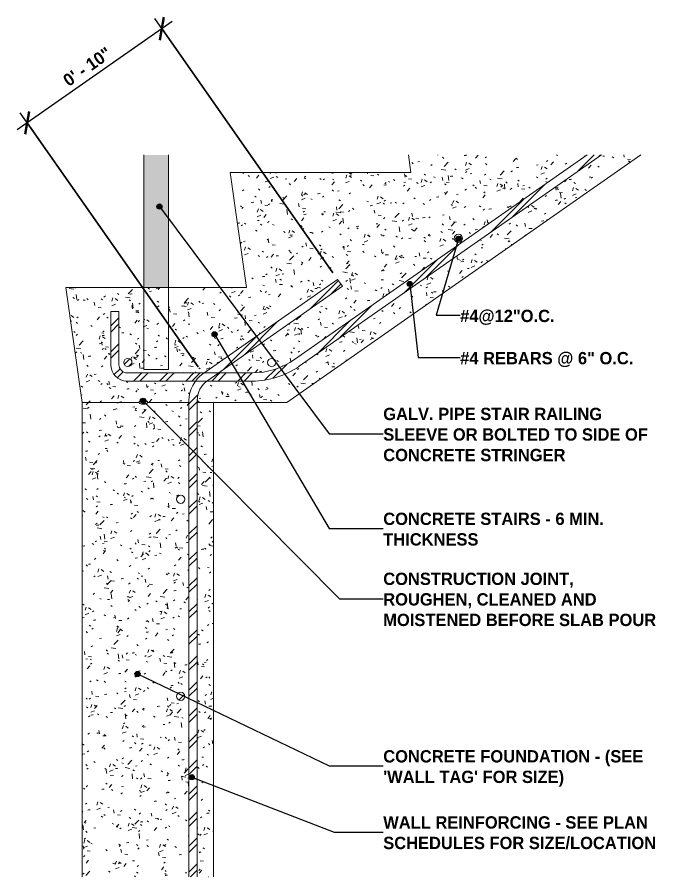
# Model space of a CAD drawing. Header units: inches. Extents: x -19229 to -222, y -6301 to 12387.
# Drawn here: x -930.3 to -891.5, y -75 to -22.7 of the extents above; entities that cross this region are included whole.
import ezdxf

# ---------------------------------------------------------------- set-up
doc = ezdxf.new("R2010")
doc.units = ezdxf.units.IN
doc.header["$MEASUREMENT"] = 0
for name, color, linetype, lineweight in [('A-ANNO-DIMS', 211, 'Continuous', 9), ('A-ANNO-DIMS-8', 211, 'Continuous', 9), ('A-ANNO-IDEN', 131, 'Continuous', 30), ('A-WALL', 113, 'Continuous', 9), ('A-WALL-PATT', 111, 'Continuous', 25)]:
    doc.layers.add(name, color=color, linetype=linetype, lineweight=lineweight)
doc.styles.add('Century Gothic_B_1', font='', dxfattribs={"height": 0.75})
doc.styles.get('Century Gothic_B_1').set_extended_font_data('Century Gothic', bold=True)
doc.dimstyles.new('OD__1_4__Tol__', dxfattribs={"dimscale": 12, "dimtxt": 0.783126, "dimasz": 0.083333, "dimexe": 0.0625, "dimexo": 0.041667, "dimgap": 0.010417, "dimtad": 1, "dimrnd": 0.25, "dimzin": 1, "dimdsep": 46, "dimlunit": 4, "dimtxsty": 'Century Gothic_B_1', "dimblk1": 'OBLIQUE', "dimblk2": 'OBLIQUE', "dimsah": 1, "dimcen": 0.09, "dimdle": 0.0625, "dimazin": 0, "dimtfac": 1, "dimtdec": 4, "dimtix": 1, "dimtmove": 0, "dimatfit": 3, "dimfxl": 1, "dimtvp": 1, "dimtfill": 1, "dimfrac": 2, "dimtolj": 1, "dimtzin": 0, "dimlwd": 30, "dimlwe": 30, "dimarcsym": 2})
pattern_1 = [(50, (2175.838, -105.65), (2.29529108, -0.20022947), [0.24, -2.64]), (355, (2175.838, -105.65), (-0.44391855, 2.40684884), [0.192, -2.112]), (100.451, (2176.029, -105.667), (1.85147686, 2.206452), [0.204, -2.244]), (46.184, (2175.838, -105.01), (3.41498314, -0.5298822), [0.36, -3.96]), (96.636, (2176.123, -105.055), (2.9907744, 3.1175039), [0.306, -3.365]), (351.184, (2175.838, -105.01), (2.9911175, 3.1174062), [0.288, -3.168]), (21, (2176.158, -105.17), (1.91043364, -1.28790384), [0.24, -2.64]), (326, (2176.158, -105.17), (0.77860356, 2.3202934), [0.192, -2.112]), (71.451, (2176.317, -105.278), (2.6890473, 1.0321926), [0.204, -2.244]), (37.5, (2175.838, -105.65), (0.038893785, 1.064692103), [0.106, -1.981, 0.106, -2.038, -2.12]), (37.5, (2175.838, -105.65), (0.038893785, 1.064692103), [-4.23, 0.106, -2.014]), (7.5, (2175.838, -105.65), (0.84152303, 1.26163425), [0.106, -1.117, 0.106, -1.933, -0.808]), (7.5, (2175.838, -105.65), (0.84152303, 1.26163425), [-3.261, 0.106, -0.702]), (327.5, (2175.125, -105.65), (1.707841713, -0.07187965), [0.106, -0.694, 0.106, -2.39, -3.312]), (327.5, (2175.125, -105.65), (1.707841713, -0.07187965), [-3.296, 0.106, -3.206]), (317.5, (2174.805, -105.65), (1.86586297, 0.32069512), [0.106, -0.934, 0.106, -1.552, -2.352]), (317.5, (2174.805, -105.65), (1.86586297, 0.32069512), [-2.698, 0.106, -2.246])]
pattern_2 = [(45, (2175.838, -105.65), (-0.791959595, 0.791959595), []), (45, (2175.838, -104.45), (-0.791959595, 0.791959595), [])]

# ---------------------------------------------------------------- blocks, each defined once
blk = doc.blocks.new('Generic Models 18 - Generic Models 1-1890177-DETAIL - STAIR - BASE')
at = {"layer": 'A-WALL-PATT', "lineweight": 9}
h = blk.add_hatch(dxfattribs=at)
h.set_pattern_fill('FP_20', color=55, style=0, pattern_type=2)
h.set_pattern_definition(pattern_1)
h.paths.add_polyline_path([(17344.518, -75.005), (17351.018, -75.005), (17351.018, -46.125), (17348.491, -46.125), (17348.488, -46.139), (17348.475, -46.162), (17348.455, -46.182), (17348.427, -46.201), (17348.393, -46.216), (17348.354, -46.228), (17348.311, -46.237), (17348.265, -46.241), (17348.219, -46.241), (17348.174, -46.237), (17348.131, -46.228), (17348.092, -46.216), (17348.057, -46.201), (17348.03, -46.182), (17348.009, -46.162), (17347.997, -46.139), (17347.992, -46.125), (17344.518, -46.125), (17344.518, -64.238)], flags=0)
h.paths.add_polyline_path([(17351.518, -75.005), (17352.518, -75.005), (17352.518, -46.125), (17351.518, -46.125), (17351.518, -53.031)], flags=0)
h.paths.add_polyline_path([(17350.518, -64.271), (17350.393, -64.238), (17350.301, -64.146), (17350.268, -64.021), (17350.301, -63.896), (17350.393, -63.805), (17350.518, -63.771), (17350.643, -63.805), (17350.734, -63.896), (17350.768, -64.021), (17350.734, -64.146), (17350.643, -64.238)], flags=0)
h.paths.add_polyline_path([(17350.518, -52.271), (17350.393, -52.238), (17350.301, -52.146), (17350.268, -52.021), (17350.301, -51.896), (17350.393, -51.805), (17350.518, -51.771), (17350.643, -51.805), (17350.734, -51.896), (17350.768, -52.021), (17350.734, -52.146), (17350.643, -52.238)], flags=0)
at = {"layer": 'A-WALL'}
for p, q in [((17344.518, -46.125), (17347.994, -46.125)), ((17344.518, -75.005), (17344.518, -46.125)), ((17344.518, -46.125), (17344.518, -75.005)), ((17347.994, -46.125), (17344.518, -46.125)), ((17348.491, -46.125), (17351.018, -46.125)), ((17351.018, -46.125), (17348.491, -46.125)), ((17351.518, -46.125), (17352.518, -46.125)), ((17352.518, -46.125), (17351.518, -46.125)), ((17352.518, -46.125), (17352.518, -75.005)), ((17352.518, -75.005), (17352.518, -46.125))]:
    blk.add_line(p, q, dxfattribs=at)
blk = doc.blocks.new('Generic Models 23 - Generic Models 1-1890239-DETAIL - STAIR - BASE')
at = {"layer": 'A-WALL-PATT', "lineweight": 9}
h = blk.add_hatch(dxfattribs=at)
h.set_pattern_fill('FP_21', color=55, style=0, pattern_type=2)
h.set_pattern_definition(pattern_2)
h.paths.add_polyline_path([(17351.233, -75.005), (17351.518, -75.005), (17351.518, -46.014), (17351.537, -45.775), (17351.594, -45.542), (17351.687, -45.321), (17351.815, -45.118), (17351.973, -44.938), (17352.107, -44.827), (17351.409, -44.827), (17351.244, -45.09), (17351.119, -45.385), (17351.043, -45.695), (17351.018, -46.014), (17351.018, -75.005)], flags=0)
h.paths.add_polyline_path([(17352.157, -44.785), (17360.35, -39.05), (17360.063, -38.641), (17351.871, -44.375)], flags=0)
at = {"layer": 'A-WALL'}
for p, q in [((17360.063, -38.641), (17351.871, -44.375)), ((17360.35, -39.05), (17360.063, -38.641)), ((17352.157, -44.785), (17360.35, -39.05)), ((17351.018, -46.014), (17351.018, -75.005)), ((17351.518, -75.005), (17351.518, -46.014))]:
    blk.add_line(p, q, dxfattribs=at)
for radius in [2, 1.5]:
    blk.add_arc((17353.018, -46.014), radius, 124.992, 180, dxfattribs=at)
blk = doc.blocks.new('Generic Models 24 - Generic Models 1-1890252-DETAIL - STAIR - BASE')
at = {"layer": 'A-WALL-PATT', "lineweight": 9}
h = blk.add_hatch(dxfattribs=at)
h.set_pattern_fill('FP_20', color=55, style=0, pattern_type=2)
h.set_pattern_definition(pattern_1)
h.paths.add_polyline_path([(17356.98, -46.125), (17378.508, -31.056), (17376.112, -31.056), (17357.731, -43.923), (17357.3, -44.193), (17356.844, -44.418), (17356.367, -44.595), (17355.875, -44.723), (17355.372, -44.801), (17354.864, -44.827), (17352.107, -44.827), (17351.973, -44.938), (17351.815, -45.118), (17351.687, -45.321), (17351.594, -45.542), (17351.537, -45.775), (17351.518, -46.014), (17351.518, -46.125), (17355.372, -46.125)], flags=0)
h.paths.add_polyline_path([(17347.258, -46.125), (17347.994, -46.125), (17347.992, -46.116), (17347.997, -46.093), (17348.009, -46.071), (17348.03, -46.051), (17348.057, -46.032), (17348.092, -46.017), (17348.131, -46.005), (17348.174, -45.996), (17348.219, -45.992), (17348.265, -45.992), (17348.311, -45.996), (17348.354, -46.005), (17348.393, -46.017), (17348.427, -46.032), (17348.455, -46.051), (17348.475, -46.071), (17348.488, -46.093), (17348.492, -46.125), (17351.018, -46.125), (17351.018, -46.014), (17351.043, -45.695), (17351.119, -45.385), (17351.244, -45.09), (17351.409, -44.827), (17347.258, -44.827), (17346.994, -44.79), (17346.758, -44.693), (17346.551, -44.534), (17346.392, -44.327), (17346.291, -44.077), (17346.258, -43.827), (17346.258, -40.589), (17346.758, -40.589), (17346.758, -43.827), (17346.775, -43.956), (17346.832, -44.085), (17346.905, -44.18), (17347.008, -44.26), (17347.129, -44.31), (17347.258, -44.327), (17351.941, -44.327), (17360.063, -38.641), (17360.35, -39.05), (17352.812, -44.327), (17354.864, -44.327), (17355.321, -44.303), (17355.773, -44.234), (17356.217, -44.118), (17356.646, -43.959), (17357.082, -43.74), (17357.444, -43.513), (17375.24, -31.056), (17364.365, -31.056), (17364.518, -32.125), (17353.518, -32.125), (17354.518, -39.125), (17349.768, -39.125), (17349.768, -44.125), (17348.268, -44.125), (17348.268, -39.125), (17343.518, -39.125), (17344.518, -46.125), (17347.129, -46.125)], flags=0)
h.paths.add_polyline_path([(17356.051, -43.945), (17355.926, -43.911), (17355.835, -43.82), (17355.801, -43.695), (17355.835, -43.57), (17355.926, -43.478), (17356.051, -43.445), (17356.176, -43.478), (17356.268, -43.57), (17356.301, -43.695), (17356.268, -43.82), (17356.176, -43.911)], flags=0)
h.paths.add_polyline_path([(17347.301, -43.945), (17347.176, -43.911), (17347.085, -43.82), (17347.051, -43.695), (17347.085, -43.57), (17347.176, -43.478), (17347.301, -43.445), (17347.426, -43.478), (17347.518, -43.57), (17347.551, -43.695), (17347.518, -43.82), (17347.426, -43.911)], flags=0)
h.paths.add_polyline_path([(17367.413, -36.387), (17367.288, -36.353), (17367.197, -36.262), (17367.163, -36.137), (17367.197, -36.012), (17367.288, -35.92), (17367.413, -35.887), (17367.538, -35.92), (17367.63, -36.012), (17367.663, -36.137), (17367.63, -36.262), (17367.538, -36.353)], flags=0)
h = blk.add_hatch(dxfattribs=at)
h.set_pattern_fill('FP_20', color=55, style=0, pattern_type=2)
h.set_pattern_definition(pattern_1)
h.paths.add_polyline_path([(17348.268, -44.125), (17349.768, -44.125), (17349.768, -39.125), (17348.268, -39.125), (17348.268, -43.911)], flags=0)
at = {"layer": 'A-WALL'}
for p, q in [((17378.508, -31.056), (17356.98, -46.125)), ((17356.98, -46.125), (17378.508, -31.056)), ((17364.518, -32.125), (17364.365, -31.056)), ((17364.365, -31.056), (17364.518, -32.125)), ((17354.518, -39.125), (17353.518, -32.125)), ((17353.518, -32.125), (17364.518, -32.125)), ((17364.518, -32.125), (17353.518, -32.125)), ((17353.518, -32.125), (17354.518, -39.125)), ((17344.518, -46.125), (17343.518, -39.125)), ((17343.518, -39.125), (17348.268, -39.125)), ((17354.518, -39.125), (17343.518, -39.125)), ((17343.518, -39.125), (17344.518, -46.125)), ((17349.768, -39.125), (17354.518, -39.125)), ((17347.994, -46.125), (17344.518, -46.125)), ((17344.518, -46.125), (17347.994, -46.125)), ((17351.018, -46.125), (17348.491, -46.125)), ((17348.491, -46.125), (17351.018, -46.125)), ((17352.518, -46.125), (17351.518, -46.125)), ((17351.518, -46.125), (17356.98, -46.125)), ((17356.98, -46.125), (17352.518, -46.125))]:
    blk.add_line(p, q, dxfattribs=at)
blk = doc.blocks.new('Generic Models 25 - Generic Models 1-1890269-DETAIL - STAIR - BASE')
at = {"layer": 'A-WALL-PATT', "lineweight": 9}
h = blk.add_hatch(dxfattribs=at)
h.set_pattern_fill('FP_21', color=55, style=0, pattern_type=2)
h.set_pattern_definition(pattern_2)
h.paths.add_polyline_path([(17354.237, -44.827), (17354.864, -44.827), (17355.372, -44.801), (17355.875, -44.723), (17356.367, -44.595), (17356.844, -44.418), (17357.3, -44.193), (17357.731, -43.923), (17376.112, -31.056), (17375.24, -31.056), (17357.444, -43.513), (17357.056, -43.756), (17356.646, -43.959), (17356.217, -44.118), (17355.773, -44.234), (17355.321, -44.303), (17354.864, -44.327), (17352.812, -44.327), (17352.157, -44.785), (17351.871, -44.375), (17351.941, -44.327), (17347.258, -44.327), (17347.118, -44.305), (17346.999, -44.253), (17346.905, -44.18), (17346.825, -44.077), (17346.775, -43.956), (17346.758, -43.827), (17346.758, -40.589), (17346.258, -40.589), (17346.258, -43.827), (17346.292, -44.085), (17346.392, -44.327), (17346.551, -44.534), (17346.758, -44.693), (17346.999, -44.793), (17347.258, -44.827), (17352.518, -44.827)], flags=0)
h = blk.add_hatch(dxfattribs=at)
h.set_pattern_fill('FP_21', color=55, style=0, pattern_type=2)
h.set_pattern_definition(pattern_2)
h.paths.add_polyline_path([(17367.413, -36.387), (17367.538, -36.353), (17367.63, -36.262), (17367.663, -36.137), (17367.63, -36.012), (17367.538, -35.92), (17367.413, -35.887), (17367.288, -35.92), (17367.197, -36.012), (17367.163, -36.137), (17367.197, -36.262), (17367.288, -36.353)], flags=0)
h = blk.add_hatch(dxfattribs=at)
h.set_pattern_fill('FP_21', color=55, style=0, pattern_type=2)
h.set_pattern_definition(pattern_2)
h.paths.add_polyline_path([(17347.301, -43.945), (17347.426, -43.911), (17347.518, -43.82), (17347.551, -43.695), (17347.518, -43.57), (17347.426, -43.478), (17347.301, -43.445), (17347.176, -43.478), (17347.085, -43.57), (17347.051, -43.695), (17347.085, -43.82), (17347.176, -43.911), (17347.258, -43.933)], flags=0)
h = blk.add_hatch(dxfattribs=at)
h.set_pattern_fill('FP_21', color=55, style=0, pattern_type=2)
h.set_pattern_definition(pattern_2)
h.paths.add_polyline_path([(17356.051, -43.945), (17356.176, -43.911), (17356.268, -43.82), (17356.301, -43.695), (17356.268, -43.57), (17356.176, -43.478), (17356.051, -43.445), (17355.926, -43.478), (17355.835, -43.57), (17355.801, -43.695), (17355.835, -43.82), (17355.926, -43.911)], flags=0)
at = {"layer": 'A-WALL'}
for p, q in [((17375.24, -31.056), (17357.444, -43.513)), ((17357.731, -43.923), (17376.112, -31.056)), ((17346.758, -40.589), (17346.258, -40.589)), ((17346.258, -40.589), (17346.258, -43.827)), ((17346.758, -43.827), (17346.758, -40.589)), ((17354.864, -44.327), (17347.258, -44.327)), ((17347.258, -44.827), (17354.864, -44.827))]:
    blk.add_line(p, q, dxfattribs=at)
for centre, radius, start, end in [((17367.413, -36.137), 0.25, 0, 180), ((17367.413, -36.137), 0.25, 180, 0), ((17347.258, -43.827), 1, 180, 270), ((17347.258, -43.827), 0.5, 180, 270), ((17347.301, -43.695), 0.25, 0, 180), ((17347.301, -43.695), 0.25, 180, 0), ((17354.864, -39.827), 4.5, 270, 304.992), ((17354.864, -39.827), 5, 270, 304.992), ((17356.051, -43.695), 0.25, 0, 180), ((17356.051, -43.695), 0.25, 180, 0)]:
    blk.add_arc(centre, radius, start, end, dxfattribs=at)
blk = doc.blocks.new('Generic Models 26 - Generic Models 1-1892350-DETAIL - STAIR - BASE')
at = {"layer": 'A-WALL'}
blk.add_hatch(color=256, dxfattribs=at).paths.add_polyline_path([(17348.268, -39.125), (17349.768, -39.125), (17349.768, -31.056), (17348.268, -31.056)], flags=0)
for p, q in [((17348.268, -31.056), (17348.268, -39.125)), ((17349.768, -39.125), (17349.768, -31.056)), ((17348.268, -39.125), (17348.268, -44.125)), ((17349.768, -44.125), (17349.768, -39.125)), ((17348.268, -44.125), (17349.768, -44.125))]:
    blk.add_line(p, q, dxfattribs=at)
blk = doc.blocks.new('Generic Models 10 - Generic Models 1-1895630-DETAIL - STAIR - BASE')
at = {"layer": 'A-WALL-PATT', "lineweight": 9}
h = blk.add_hatch(dxfattribs=at)
h.set_pattern_fill('FP_21', color=55, style=0, pattern_type=2)
h.set_pattern_definition(pattern_2)
h.paths.add_polyline_path([(17350.518, -64.271), (17350.643, -64.238), (17350.734, -64.146), (17350.768, -64.021), (17350.734, -63.896), (17350.643, -63.805), (17350.518, -63.771), (17350.393, -63.805), (17350.301, -63.896), (17350.268, -64.021), (17350.301, -64.146), (17350.393, -64.238)], flags=0)
at = {"layer": 'A-WALL'}
for centre, start, end in [((17350.518, -52.021), 0, 180), ((17350.518, -52.021), 180, 0), ((17350.518, -64.021), 0, 180), ((17350.518, -64.021), 180, 0)]:
    blk.add_arc(centre, 0.25, start, end, dxfattribs=at)
blk = doc.blocks.new('Generic Models 12 - Generic Models 1-1895851-DETAIL - STAIR - BASE')
at = {"layer": 'A-WALL', "flags": 128}
for points in [[(17348.492, -46.116), (17348.488, -46.093), (17348.475, -46.071), (17348.455, -46.051), (17348.427, -46.032), (17348.393, -46.017), (17348.354, -46.005), (17348.311, -45.996), (17348.265, -45.992), (17348.219, -45.992), (17348.174, -45.996), (17348.131, -46.005), (17348.092, -46.017), (17348.057, -46.032), (17348.03, -46.051), (17348.009, -46.071), (17347.997, -46.093), (17347.992, -46.116)], [(17347.992, -46.116), (17347.997, -46.139), (17348.009, -46.162), (17348.03, -46.182), (17348.057, -46.201), (17348.092, -46.216), (17348.131, -46.228), (17348.174, -46.237), (17348.219, -46.241), (17348.265, -46.241), (17348.311, -46.237), (17348.354, -46.228), (17348.393, -46.216), (17348.427, -46.201), (17348.455, -46.182), (17348.475, -46.162), (17348.488, -46.139), (17348.492, -46.116)]]:
    blk.add_lwpolyline(points, dxfattribs=at)
blk = doc.blocks.new('DIMBLOCK21-DETAIL - STAIR - BASE')
at = {"layer": 'A-ANNO-DIMS-8', "lineweight": 30}
for p, q in [((-920.92, -22.94), (-930.341, -29.534)), ((-911.131, -38.231), (-921.965, -22.755)), ((-921.534, -23.37), (-911.131, -38.231)), ((-919.324, -43.966), (-930.157, -28.49)), ((-929.727, -29.104), (-919.324, -43.966))]:
    blk.add_line(p, q, dxfattribs=at)
at = {"layer": 'A-ANNO-DIMS-8', "lineweight": 50}
for p, q in [((-921.534, -23.37), (-921.412, -22.673)), ((-921.534, -23.37), (-921.657, -24.066)), ((-929.727, -29.104), (-929.604, -28.408)), ((-929.727, -29.104), (-929.85, -29.801))]:
    blk.add_line(p, q, dxfattribs=at)
at = {"layer": 'A-ANNO-DIMS-8', "color": 0, "lineweight": 30, "insert": (-927.639, -26.317), "char_height": 0.75, "width": 4.05734, "attachment_point": 1, "rotation": 34.992, "line_spacing_factor": 0.984502, "style": 'Century Gothic_B_1', "bg_fill": 3, "box_fill_scale": 1.25, "bg_fill_color": 256, "bg_fill_true_color": 13158600, "bg_fill_transparency": 0}
blk.add_mtext('0\' - 10"', dxfattribs=at)
blk = doc.blocks.new('_Oblique')
at = {"color": 0, "linetype": 'ByBlock', "lineweight": -2}
blk.add_line((-0.5, -0.5), (0.5, 0.5), dxfattribs=at)

msp = doc.modelspace()

# ---------------------------------------------------------------- hatches: boundary and pattern name
at = {"layer": 'A-ANNO-IDEN'}
h = msp.add_hatch(color=256, dxfattribs=at)
edge = h.paths.add_edge_path(flags=0)
edge.add_arc((-921.69014, -34.20027), 0.15625, 0, 360)
h = msp.add_hatch(color=256, dxfattribs=at)
edge = h.paths.add_edge_path(flags=0)
edge.add_arc((-903.48712, -36.15944), 0.15625, 0, 360)
h = msp.add_hatch(color=256, dxfattribs=at)
edge = h.paths.add_edge_path(flags=0)
edge.add_arc((-906.45557, -38.91118), 0.15625, 0, 360)
h = msp.add_hatch(color=256, dxfattribs=at)
edge = h.paths.add_edge_path(flags=0)
edge.add_arc((-918.32901, -41.97587), 0.15625, 0, 360)
h = msp.add_hatch(color=256, dxfattribs=at)
edge = h.paths.add_edge_path(flags=0)
edge.add_arc((-922.68683, -46.02429), 0.15625, 0, 360)
h = msp.add_hatch(color=256, dxfattribs=at)
edge = h.paths.add_edge_path(flags=0)
edge.add_arc((-923.02164, -62.6569), 0.15625, 0, 360)
h = msp.add_hatch(color=256, dxfattribs=at)
edge = h.paths.add_edge_path(flags=0)
edge.add_arc((-919.7251, -68.942), 0.15625, 0, 360)

# ---------------------------------------------------------------- linework, layer by layer
for p, q in [((-921.69014, -34.20027), (-911.35495, -48.03586)), ((-903.48712, -36.15944), (-904.84734, -40.81709)), ((-906.45557, -38.91118), (-905.95256, -43.38835)), ((-904.84734, -40.81709), (-903.38961, -40.81709)), ((-918.32901, -41.97587), (-911.35495, -53.79531)), ((-905.95256, -43.38835), (-903.38961, -43.38835)), ((-922.68683, -46.02429), (-910.72217, -58.07353)), ((-911.35495, -48.03586), (-908.07042, -48.03586)), ((-911.35495, -53.79531), (-908.07042, -53.79531)), ((-910.72217, -58.07353), (-908.07042, -58.07353)), ((-923.02164, -62.6569), (-911.35495, -68.25369)), ((-911.35495, -68.25369), (-908.07042, -68.25369)), ((-919.7251, -68.942), (-911.06299, -72.2783)), ((-911.06299, -72.2783), (-908.07042, -72.2783))]:
    msp.add_line(p, q, dxfattribs=at)
for centre in [(-921.69014, -34.20027), (-903.48712, -36.15944), (-906.45557, -38.91118), (-918.32901, -41.97587), (-922.68683, -46.02429), (-923.02164, -62.6569), (-919.7251, -68.942)]:
    msp.add_circle(centre, 0.15625, dxfattribs=at)

# ---------------------------------------------------------------- block references
at = {"layer": 'A-WALL'}
for name in ['Generic Models 24 - Generic Models 1-1890252-DETAIL - STAIR - BASE', 'Generic Models 25 - Generic Models 1-1890269-DETAIL - STAIR - BASE', 'Generic Models 26 - Generic Models 1-1892350-DETAIL - STAIR - BASE', 'Generic Models 23 - Generic Models 1-1890239-DETAIL - STAIR - BASE', 'Generic Models 12 - Generic Models 1-1895851-DETAIL - STAIR - BASE', 'Generic Models 18 - Generic Models 1-1890177-DETAIL - STAIR - BASE', 'Generic Models 10 - Generic Models 1-1895630-DETAIL - STAIR - BASE']:
    msp.add_blockref(name, (-18270.90774, 0), dxfattribs=at)

# ---------------------------------------------------------------- texts
at = {"layer": 'A-ANNO-IDEN', "lineweight": 9, "char_height": 0.75, "attachment_point": 1, "style": 'Century Gothic_B_1'}
for s, insert, width in [('#4@12"O.C.', (-903.38961, -40.48356), 7.19625), ('#4 REBARS @ 6" O.C.', (-903.38961, -43.05482), 12.4735), ('GALV. PIPE STAIR RAILING', (-908.07042, -46.45194), 15.73075), ('SLEEVE OR BOLTED TO SIDE OF', (-908.07042, -47.70194), 18.25575), ('CONCRETE STRINGER', (-908.07042, -48.95194), 12.8775), ('CONCRETE STAIRS - 6 MIN.', (-908.07042, -52.83659), 16.18525), ('THICKNESS', (-908.07042, -54.08659), 6.59025), ('CONSTRUCTION JOINT,', (-908.07042, -56.4896), 14.039), ('ROUGHEN, CLEANED AND', (-908.07042, -57.7396), 15.93275), ('MOISTENED BEFORE SLAB POUR', (-908.07042, -58.9896), 19.0385), ('CONCRETE FOUNDATION - (SEE', (-908.07042, -67.29496), 19.11425), ("'WALL TAG' FOR SIZE)", (-908.07042, -68.54496), 12.726), ('WALL REINFORCING - SEE PLAN', (-908.07042, -71.31958), 19.0385), ('SCHEDULES FOR SIZE/LOCATION', (-908.07042, -72.56958), 19.56875)]:
    msp.add_mtext(s, dxfattribs=dict(at, insert=insert, width=width))

# ---------------------------------------------------------------- next in the draw order: dimensions: what is measured, and where the dimension line sits
at = {"layer": 'A-ANNO-DIMS', "lineweight": 30}
dim = msp.add_linear_dim(base=(-929.7268, -29.10434), p1=(-910.8447, -38.64084), p2=(-919.03702, -44.37546), angle=34.99202, dimstyle='OD__1_4__Tol__', override={"dimpost": '<>', "dimfxl": 10}, dxfattribs=at)
dim.commit()
dim.dimension.update_dxf_attribs({"geometry": 'DIMBLOCK21-DETAIL - STAIR - BASE', "text_midpoint": (-925.92819, -25.81196)})

doc.saveas('drawing.dxf')
